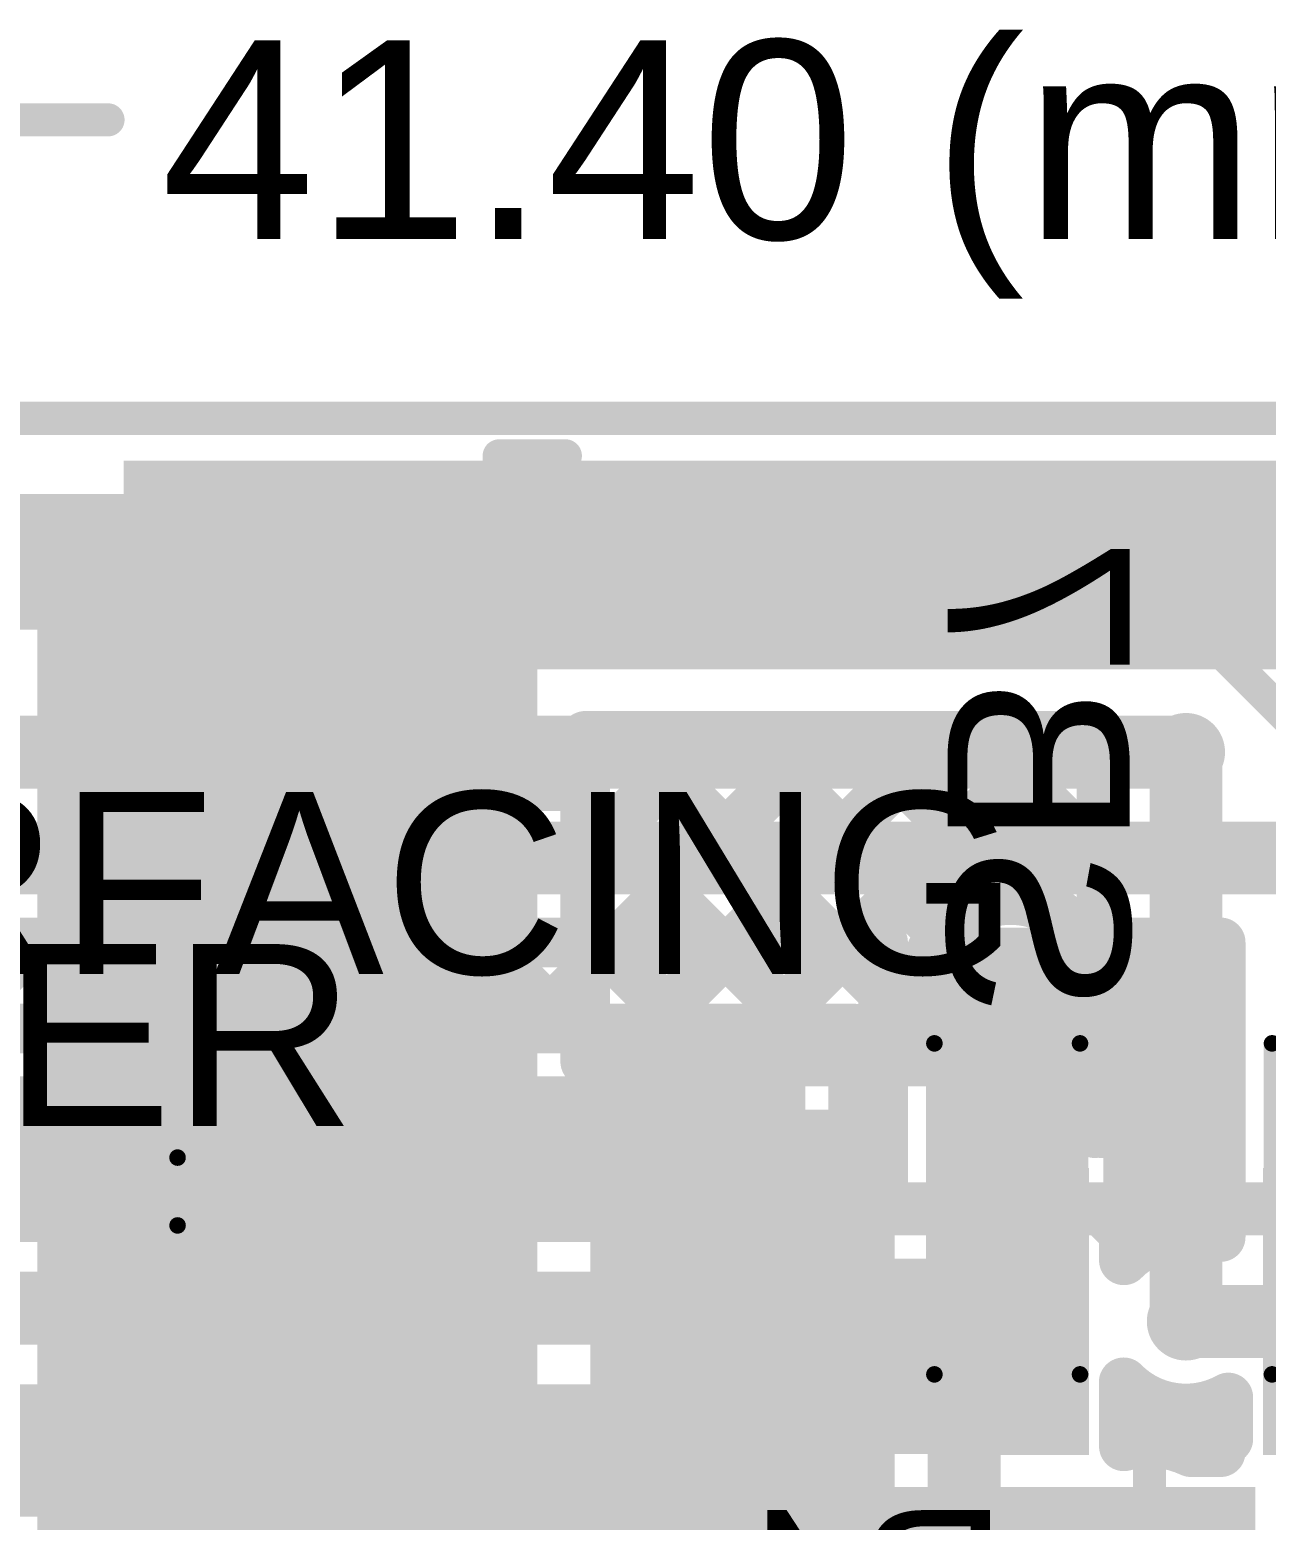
# Model space of a CAD drawing. Header units: millimetres. Extents: x -0.33 to 1.44, y -0.21 to 1.57.
# Drawn here: x 0.2897 to 0.6632, y 1.116 to 1.5662 of the extents above; entities that cross this region are included whole.
import ezdxf

# ---------------------------------------------------------------- set-up
doc = ezdxf.new("R2010")
doc.units = ezdxf.units.MM
doc.header["$MEASUREMENT"] = 0
for name, color, linetype in [('BottomLayer', 5, 'Continuous'), ('BottomOverlay', 54, 'Continuous'), ('BottomPaste', 16, 'Continuous'), ('BottomSolder', 6, 'Continuous'), ('Mechanical1', 6, 'Continuous'), ('Mechanical2', 216, 'Continuous'), ('TopLayer', 1, 'Continuous'), ('TopOverlay', 2, 'Continuous'), ('TopPaste', 8, 'Continuous'), ('TopSolder', 216, 'Continuous'), ('ViaHoleLayer', 16, 'Continuous')]:
    doc.layers.add(name, color=color, linetype=linetype)
doc.styles.add('Arial', font='', dxfattribs={"height": 0.2})
doc.styles.get('Arial').set_extended_font_data('Arial')

# ---------------------------------------------------------------- blocks, each defined once
blk = doc.blocks.new('95278_101A26LF_1')
at = {"layer": 'TopLayer'}
blk.add_hatch(color=1, dxfattribs=at).paths.add_polyline_path([(-0.62008, 0.15354), (-0.57992, 0.15354), (-0.57992, 0.05512), (-0.62008, 0.05512)])
at = {"layer": 'TopPaste'}
blk.add_hatch(color=8, dxfattribs=at).paths.add_polyline_path([(-0.62008, 0.15354), (-0.57992, 0.15354), (-0.57992, 0.05512), (-0.62008, 0.05512)])
at = {"layer": 'TopSolder'}
blk.add_hatch(color=216, dxfattribs=at).paths.add_polyline_path([(-0.62408, 0.15754), (-0.57592, 0.15754), (-0.57592, 0.05112), (-0.62408, 0.05112)])
at = {"layer": 'TopOverlay', "const_width": 0.005}
for points in [[(-0.6455, -0.089), (-0.6455, 0.092)], [(-0.625, 0.092), (-0.6455, 0.092)]]:
    blk.add_lwpolyline(points, dxfattribs=at)
at = {"layer": 'TopOverlay', "const_width": 0.0025}
for points in [[(-0.64675, 0.092, 1), (-0.64425, 0.092, 1)], [(-0.64675, 0.092, 1), (-0.64425, 0.092, 1)], [(-0.62625, 0.092, 1), (-0.62375, 0.092, 1)]]:
    blk.add_lwpolyline(points, format="xyb", close=True, dxfattribs=at)
blk = doc.blocks.new('HDR1X5_SMD_10')
at = {"layer": 'TopLayer'}
for points in [[(-0.21969, 0.03937), (-0.18031, 0.03937), (-0.18031, -0.03937), (-0.21969, -0.03937)], [(-0.11969, 0.03937), (-0.08031, 0.03937), (-0.08031, -0.03937), (-0.11969, -0.03937)], [(-0.01969, 0.03937), (0.01969, 0.03937), (0.01969, -0.03937), (-0.01969, -0.03937)], [(0.08031, 0.03937), (0.11969, 0.03937), (0.11969, -0.03937), (0.08031, -0.03937)], [(0.18031, 0.03937), (0.21969, 0.03937), (0.21969, -0.03937), (0.18031, -0.03937)]]:
    blk.add_hatch(color=1, dxfattribs=at).paths.add_polyline_path(points)
at = {"layer": 'TopPaste'}
for points in [[(-0.21969, 0.03937), (-0.18031, 0.03937), (-0.18031, -0.03937), (-0.21969, -0.03937)], [(-0.11969, 0.03937), (-0.08031, 0.03937), (-0.08031, -0.03937), (-0.11969, -0.03937)], [(-0.01969, 0.03937), (0.01969, 0.03937), (0.01969, -0.03937), (-0.01969, -0.03937)], [(0.08031, 0.03937), (0.11969, 0.03937), (0.11969, -0.03937), (0.08031, -0.03937)], [(0.18031, 0.03937), (0.21969, 0.03937), (0.21969, -0.03937), (0.18031, -0.03937)]]:
    blk.add_hatch(color=8, dxfattribs=at).paths.add_polyline_path(points)
at = {"layer": 'TopSolder'}
for points in [[(-0.22369, 0.04337), (-0.17631, 0.04337), (-0.17631, -0.04337), (-0.22369, -0.04337)], [(-0.12369, 0.04337), (-0.07631, 0.04337), (-0.07631, -0.04337), (-0.12369, -0.04337)], [(-0.02369, 0.04337), (0.02369, 0.04337), (0.02369, -0.04337), (-0.02369, -0.04337)], [(0.07631, 0.04337), (0.12369, 0.04337), (0.12369, -0.04337), (0.07631, -0.04337)], [(0.17631, 0.04337), (0.22369, 0.04337), (0.22369, -0.04337), (0.17631, -0.04337)]]:
    blk.add_hatch(color=216, dxfattribs=at).paths.add_polyline_path(points)
at = {"layer": 'TopOverlay'}
for points, const_width in [([(-0.22793, 0.029, 1), (-0.24207, 0.029, 1)], 0.01), ([(-0.24457, 0.029, 1), (-0.23957, 0.029, 1)], 0.005), ([(-0.23043, 0.029, 1), (-0.22543, 0.029, 1)], 0.005), ([(-0.252, -0.15517, 1), (-0.247, -0.15517, 1)], 0.005), ([(-0.252, -0.15517, 1), (-0.247, -0.15517, 1)], 0.005), ([(-0.229, -0.15517, 1), (-0.224, -0.15517, 1)], 0.005), ([(0.229, -0.15617, 1), (0.234, -0.15617, 1)], 0.005), ([(0.252, -0.15617, 1), (0.257, -0.15617, 1)], 0.005), ([(0.252, -0.15617, 1), (0.257, -0.15617, 1)], 0.005), ([(-0.252, -0.25873, 1), (-0.247, -0.25873, 1)], 0.005), ([(-0.252, -0.25873, 1), (-0.247, -0.25873, 1)], 0.005), ([(-0.232, -0.25873, 1), (-0.227, -0.25873, 1)], 0.005), ([(0.232, -0.2585, 1), (0.237, -0.2585, 1)], 0.005), ([(0.252, -0.2585, 1), (0.257, -0.2585, 1)], 0.005), ([(0.252, -0.2585, 1), (0.257, -0.2585, 1)], 0.005)]:
    blk.add_lwpolyline(points, format="xyb", close=True, dxfattribs=dict(at, const_width=const_width))
at = {"layer": 'TopOverlay', "const_width": 0.01}
for points in [[(-0.2265, -0.15517), (-0.2495, -0.15517)], [(-0.2495, -0.15517), (-0.2495, -0.25873)], [(0.2545, -0.15617), (0.2315, -0.15617)], [(0.2545, -0.15617), (0.2545, -0.2585)], [(-0.2295, -0.25873), (-0.2495, -0.25873)], [(0.2545, -0.2585), (0.2345, -0.2585)]]:
    blk.add_lwpolyline(points, dxfattribs=at)
blk = doc.blocks.new('S______B______B_19')
at = {"layer": 'BottomLayer'}
for points in [[(-0.015, 0.0175), (-0.015, -0.0175), (-0.045, -0.0175), (-0.045, 0.0175)], [(0.045, 0.0175), (0.045, -0.0175), (0.015, -0.0175), (0.015, 0.0175)]]:
    blk.add_hatch(color=5, dxfattribs=at).paths.add_polyline_path(points)
at = {"layer": 'BottomPaste'}
for points in [[(-0.015, 0.0175), (-0.015, -0.0175), (-0.045, -0.0175), (-0.045, 0.0175)], [(0.045, 0.0175), (0.045, -0.0175), (0.015, -0.0175), (0.015, 0.0175)]]:
    blk.add_hatch(color=16, dxfattribs=at).paths.add_polyline_path(points)
at = {"layer": 'BottomSolder'}
for points in [[(-0.011, 0.0215), (-0.011, -0.0215), (-0.049, -0.0215), (-0.049, 0.0215)], [(0.049, 0.0215), (0.049, -0.0215), (0.011, -0.0215), (0.011, 0.0215)]]:
    blk.add_hatch(color=6, dxfattribs=at).paths.add_polyline_path(points)
at = {"layer": 'BottomOverlay', "const_width": 0.005}
for points in [[(-0.05, 0.022), (0.05, 0.022)], [(-0.05, 0.022), (-0.05, -0.022)], [(0.05, 0.022), (0.05, -0.022)], [(-0.05, -0.022), (0.05, -0.022)]]:
    blk.add_lwpolyline(points, dxfattribs=at)
at = {"layer": 'BottomOverlay', "const_width": 0.0025}
for points in [[(-0.05125, 0.022, 1), (-0.04875, 0.022, 1)], [(-0.05125, 0.022, 1), (-0.04875, 0.022, 1)], [(0.04875, 0.022, 1), (0.05125, 0.022, 1)], [(0.04875, 0.022, 1), (0.05125, 0.022, 1)], [(-0.05125, -0.022, 1), (-0.04875, -0.022, 1)], [(-0.05125, -0.022, 1), (-0.04875, -0.022, 1)], [(0.04875, -0.022, 1), (0.05125, -0.022, 1)], [(0.04875, -0.022, 1), (0.05125, -0.022, 1)]]:
    blk.add_lwpolyline(points, format="xyb", close=True, dxfattribs=at)
blk = doc.blocks.new('S______B______B_20')
at = {"layer": 'BottomLayer'}
for points in [[(-0.015, 0.0175), (-0.015, -0.0175), (-0.045, -0.0175), (-0.045, 0.0175)], [(0.045, 0.0175), (0.045, -0.0175), (0.015, -0.0175), (0.015, 0.0175)]]:
    blk.add_hatch(color=5, dxfattribs=at).paths.add_polyline_path(points)
at = {"layer": 'BottomPaste'}
for points in [[(-0.015, 0.0175), (-0.015, -0.0175), (-0.045, -0.0175), (-0.045, 0.0175)], [(0.045, 0.0175), (0.045, -0.0175), (0.015, -0.0175), (0.015, 0.0175)]]:
    blk.add_hatch(color=16, dxfattribs=at).paths.add_polyline_path(points)
at = {"layer": 'BottomSolder'}
for points in [[(-0.011, 0.0215), (-0.011, -0.0215), (-0.049, -0.0215), (-0.049, 0.0215)], [(0.049, 0.0215), (0.049, -0.0215), (0.011, -0.0215), (0.011, 0.0215)]]:
    blk.add_hatch(color=6, dxfattribs=at).paths.add_polyline_path(points)
at = {"layer": 'BottomOverlay', "const_width": 0.005}
for points in [[(-0.05, 0.022), (0.05, 0.022)], [(-0.05, 0.022), (-0.05, -0.022)], [(0.05, 0.022), (0.05, -0.022)], [(-0.05, -0.022), (0.05, -0.022)]]:
    blk.add_lwpolyline(points, dxfattribs=at)
at = {"layer": 'BottomOverlay', "const_width": 0.0025}
for points in [[(-0.05125, 0.022, 1), (-0.04875, 0.022, 1)], [(-0.05125, 0.022, 1), (-0.04875, 0.022, 1)], [(0.04875, 0.022, 1), (0.05125, 0.022, 1)], [(0.04875, 0.022, 1), (0.05125, 0.022, 1)], [(-0.05125, -0.022, 1), (-0.04875, -0.022, 1)], [(-0.05125, -0.022, 1), (-0.04875, -0.022, 1)], [(0.04875, -0.022, 1), (0.05125, -0.022, 1)], [(0.04875, -0.022, 1), (0.05125, -0.022, 1)]]:
    blk.add_lwpolyline(points, format="xyb", close=True, dxfattribs=at)

msp = doc.modelspace()

# ---------------------------------------------------------------- hatches: boundary and pattern name
at = {"layer": 'BottomLayer'}
for points in [[(0.318, 1.373), (1.145, 1.373), (1.145, 1.436), (0.318, 1.436)], [(0.562, 1.225), (0.607, 1.225), (0.607, 1.295), (0.562, 1.295)], [(0.248, 1.2), (0.524, 1.2), (0.524, 1.25), (0.248, 1.25)], [(0.531, 1.136), (0.60575, 1.136), (0.60575, 1.195), (0.531, 1.195)], [(0.389, 0.97), (0.516, 0.97), (0.516, 1.157), (0.389, 1.157)], [(0.598, 1.059), (0.643, 1.059), (0.643, 1.122), (0.598, 1.122)]]:
    msp.add_hatch(color=5, dxfattribs=at).paths.add_polyline_path(points)
h = msp.add_hatch(color=5, dxfattribs=at)
edge = h.paths.add_edge_path()
edge.add_arc((0.334, 1.392), 0.01181, 0, 360)
h = msp.add_hatch(color=5, dxfattribs=at)
edge = h.paths.add_edge_path()
edge.add_arc((0.36, 1.392), 0.01181, 0, 360)
h = msp.add_hatch(color=5, dxfattribs=at)
edge = h.paths.add_edge_path()
edge.add_arc((0.639, 1.348), 0.01181, 0, 360)
h = msp.add_hatch(color=5, dxfattribs=at)
edge = h.paths.add_edge_path()
edge.add_arc((0.586, 1.277), 0.01181, 0, 360)
h = msp.add_hatch(color=5, dxfattribs=at)
edge = h.paths.add_edge_path()
edge.add_arc((0.47538, 1.22373), 0.01181, 0, 360)
h = msp.add_hatch(color=5, dxfattribs=at)
edge = h.paths.add_edge_path()
edge.add_arc((0.50338, 1.22373), 0.01181, 0, 360)
h = msp.add_hatch(color=5, dxfattribs=at)
edge = h.paths.add_edge_path()
edge.add_arc((0.639, 1.176), 0.01181, 0, 360)
h = msp.add_hatch(color=5, dxfattribs=at)
edge = h.paths.add_edge_path()
edge.add_arc((0.477, 1.138), 0.01181, 0, 360)
h = msp.add_hatch(color=5, dxfattribs=at)
edge = h.paths.add_edge_path()
edge.add_arc((0.505, 1.138), 0.01181, 0, 360)
h = msp.add_hatch(color=5, dxfattribs=at)
edge = h.paths.add_edge_path()
edge.add_arc((0.628, 1.11), 0.01181, 0, 360)
at = {"layer": 'TopLayer'}
for points in [[(0.292, 1.058), (0.443, 1.058), (0.443, 1.407), (0.292, 1.407)], [(0.459, 1.096), (0.551, 1.096), (0.551, 1.24), (0.459, 1.24)], [(0.504, 0.986), (0.66, 0.986), (0.66, 1.126), (0.504, 1.126)]]:
    msp.add_hatch(color=1, dxfattribs=at).paths.add_polyline_path(points)
h = msp.add_hatch(color=1, dxfattribs=at)
edge = h.paths.add_edge_path()
edge.add_arc((0.334, 1.392), 0.01181, 0, 360)
h = msp.add_hatch(color=1, dxfattribs=at)
edge = h.paths.add_edge_path()
edge.add_arc((0.36, 1.392), 0.01181, 0, 360)
h = msp.add_hatch(color=1, dxfattribs=at)
edge = h.paths.add_edge_path()
edge.add_arc((0.639, 1.348), 0.01181, 0, 360)
h = msp.add_hatch(color=1, dxfattribs=at)
edge = h.paths.add_edge_path()
edge.add_arc((0.586, 1.277), 0.01181, 0, 360)
h = msp.add_hatch(color=1, dxfattribs=at)
edge = h.paths.add_edge_path()
edge.add_arc((0.47538, 1.22373), 0.01181, 0, 360)
h = msp.add_hatch(color=1, dxfattribs=at)
edge = h.paths.add_edge_path()
edge.add_arc((0.50338, 1.22373), 0.01181, 0, 360)
h = msp.add_hatch(color=1, dxfattribs=at)
edge = h.paths.add_edge_path()
edge.add_arc((0.639, 1.176), 0.01181, 0, 360)
h = msp.add_hatch(color=1, dxfattribs=at)
edge = h.paths.add_edge_path()
edge.add_arc((0.477, 1.138), 0.01181, 0, 360)
h = msp.add_hatch(color=1, dxfattribs=at)
edge = h.paths.add_edge_path()
edge.add_arc((0.505, 1.138), 0.01181, 0, 360)
h = msp.add_hatch(color=1, dxfattribs=at)
edge = h.paths.add_edge_path()
edge.add_arc((0.628, 1.11), 0.01181, 0, 360)
at = {"layer": 'ViaHoleLayer'}
h = msp.add_hatch(color=16, dxfattribs=at)
edge = h.paths.add_edge_path()
edge.add_arc((0.334, 1.392), 0.00591, 0, 360)
h = msp.add_hatch(color=16, dxfattribs=at)
edge = h.paths.add_edge_path()
edge.add_arc((0.36, 1.392), 0.00591, 0, 360)
h = msp.add_hatch(color=16, dxfattribs=at)
edge = h.paths.add_edge_path()
edge.add_arc((0.639, 1.348), 0.00591, 0, 360)
h = msp.add_hatch(color=16, dxfattribs=at)
edge = h.paths.add_edge_path()
edge.add_arc((0.586, 1.277), 0.00591, 0, 360)
h = msp.add_hatch(color=16, dxfattribs=at)
edge = h.paths.add_edge_path()
edge.add_arc((0.47538, 1.22373), 0.00591, 0, 360)
h = msp.add_hatch(color=16, dxfattribs=at)
edge = h.paths.add_edge_path()
edge.add_arc((0.50338, 1.22373), 0.00591, 0, 360)
h = msp.add_hatch(color=16, dxfattribs=at)
edge = h.paths.add_edge_path()
edge.add_arc((0.639, 1.176), 0.00591, 0, 360)
h = msp.add_hatch(color=16, dxfattribs=at)
edge = h.paths.add_edge_path()
edge.add_arc((0.477, 1.138), 0.00591, 0, 360)
h = msp.add_hatch(color=16, dxfattribs=at)
edge = h.paths.add_edge_path()
edge.add_arc((0.505, 1.138), 0.00591, 0, 360)

# ---------------------------------------------------------------- linework, layer by layer
at = {"layer": 'BottomLayer'}
for points, const_width in [([(0.015, 1.405), (0.345, 1.405)], 0.04), ([(0.254, 1.348), (0.639, 1.348)], 0.022), ([(0.264, 1.316), (1.07181, 1.316)], 0.022), ([(0.26452, 1.2645), (0.29052, 1.2905)], 0.015), ([(0.27456, 1.2905), (0.5475, 1.2905)], 0.015), ([(0.28497, 1.2905), (0.31097, 1.2645)], 0.015), ([(0.29988, 1.2645), (0.32588, 1.2905)], 0.015), ([(0.32032, 1.2905), (0.34632, 1.2645)], 0.015), ([(0.33523, 1.2645), (0.36123, 1.2905)], 0.015), ([(0.35568, 1.2905), (0.38168, 1.2645)], 0.015), ([(0.37059, 1.2645), (0.39659, 1.2905)], 0.015), ([(0.39104, 1.2905), (0.41704, 1.2645)], 0.015), ([(0.40594, 1.2645), (0.43194, 1.2905)], 0.015), ([(0.42639, 1.2905), (0.45239, 1.2645)], 0.015), ([(0.4413, 1.2645), (0.4673, 1.2905)], 0.015), ([(0.46175, 1.2905), (0.48775, 1.2645)], 0.015), ([(0.47665, 1.2645), (0.50265, 1.2905)], 0.015), ([(0.4971, 1.2905), (0.5231, 1.2645)], 0.015), ([(0.51201, 1.2645), (0.53801, 1.2905)], 0.015), ([(0.53246, 1.2905), (0.5475, 1.27546)], 0.015), ([(0.5475, 1.2105), (0.5475, 1.2905)], 0.015), ([(0.6215, 1.2905), (0.6495, 1.2905)], 0.015), ([(0.6215, 1.26792), (0.64408, 1.2905)], 0.015), ([(0.6215, 1.2105), (0.6215, 1.2905)], 0.015), ([(0.63852, 1.2905), (0.6495, 1.27952)], 0.015), ([(0.6495, 1.2105), (0.6495, 1.2905)], 0.015), ([(0.6215, 1.27217), (0.6495, 1.24417)], 0.015), ([(0.24856, 1.2645), (0.5385, 1.2645)], 0.015), ([(0.5385, 1.25564), (0.5475, 1.26464)], 0.015), ([(0.5385, 1.2095), (0.5385, 1.2645)], 0.015), ([(0.6215, 1.23257), (0.6495, 1.26057)], 0.015), ([(0.5385, 1.2491), (0.5475, 1.2401)], 0.015), ([(0.6215, 1.23681), (0.6495, 1.20881)], 0.015), ([(0.5385, 1.22028), (0.5475, 1.22928)], 0.015), ([(0.62025, 1.19596), (0.6495, 1.22521)], 0.015), ([(0.5385, 1.21375), (0.54275, 1.2095)], 0.015), ([(0.5385, 1.2095), (0.553, 1.2095)], 0.015), ([(0.5475, 1.2105), (0.553, 1.2105)], 0.015), ([(0.553, 1.2105), (0.617, 1.2105)], 0.015), ([(0.553, 1.2105), (0.617, 1.2105)], 0.015), ([(0.553, 1.2095), (0.617, 1.2095)], 0.015), ([(0.553, 1.2095), (0.617, 1.2095)], 0.015), ([(0.61346, 1.2095), (0.62025, 1.20271)], 0.015), ([(0.617, 1.2105), (0.6215, 1.2105)], 0.015), ([(0.617, 1.2095), (0.62025, 1.2095)], 0.015), ([(0.62025, 1.19446), (0.62025, 1.2095)], 0.015), ([(0.6495, 1.2105), (0.655, 1.2105)], 0.015), ([(0.6495, 1.2095), (0.655, 1.2095)], 0.015), ([(0.6495, 1.2015), (0.6495, 1.2095)], 0.015), ([(0.655, 1.2105), (0.719, 1.2105)], 0.015), ([(0.655, 1.2105), (0.719, 1.2105)], 0.015), ([(0.655, 1.2095), (0.719, 1.2095)], 0.015), ([(0.655, 1.2095), (0.719, 1.2095)], 0.015), ([(0.62025, 1.20271), (0.6248, 1.19815)], 0.015), ([(0.64548, 1.2015), (0.6495, 1.2015)], 0.015), ([(0.17099, 1.18), (0.5745, 1.18)], 0.022), ([(0.5745, 1.18), (0.5785, 1.176)], 0.022), ([(0.581, 1.176), (0.585, 1.18)], 0.022), ([(0.5785, 1.176), (0.581, 1.176)], 0.022), ([(0.5785, 1.16961), (0.5785, 1.176)], 0.022), ([(0.639, 1.176), (0.683, 1.176)], 0.022), ([(0.572, 1.16311), (0.5785, 1.16961)], 0.022), ([(0.572, 1.05389), (0.572, 1.16311)], 0.022), ([(0.62025, 1.13827), (0.62025, 1.15754)], 0.015), ([(0.63374, 1.13874), (0.6455, 1.1505)], 0.015), ([(0.63789, 1.14971), (0.6495, 1.1381)], 0.015), ([(0.64548, 1.1505), (0.6495, 1.1505)], 0.015), ([(0.6495, 1.1365), (0.6495, 1.1505)], 0.015), ([(0.18943, 1.137), (0.409, 1.137)], 0.04), ([(0.409, 1.135), (0.4525, 1.0915)], 0.04), ([(0.64053, 1.1365), (0.6495, 1.1365)], 0.015), ([(0.628, 1.11), (0.628, 1.13181)], 0.01)]:
    msp.add_lwpolyline(points, dxfattribs=dict(at, const_width=const_width))
for points, const_width in [([(0.335, 1.405, 1), (0.355, 1.405, 1)], 0.02), ([(0.6335, 1.348, 1), (0.6445, 1.348, 1)], 0.011), ([(0.28122, 1.2905, 1), (0.28872, 1.2905, 1)], 0.0075), ([(0.28677, 1.2905, 1), (0.29427, 1.2905, 1)], 0.0075), ([(0.31657, 1.2905, 1), (0.32407, 1.2905, 1)], 0.0075), ([(0.32213, 1.2905, 1), (0.32963, 1.2905, 1)], 0.0075), ([(0.35193, 1.2905, 1), (0.35943, 1.2905, 1)], 0.0075), ([(0.35748, 1.2905, 1), (0.36498, 1.2905, 1)], 0.0075), ([(0.38729, 1.2905, 1), (0.39479, 1.2905, 1)], 0.0075), ([(0.39284, 1.2905, 1), (0.40034, 1.2905, 1)], 0.0075), ([(0.42264, 1.2905, 1), (0.43014, 1.2905, 1)], 0.0075), ([(0.42819, 1.2905, 1), (0.43569, 1.2905, 1)], 0.0075), ([(0.458, 1.2905, 1), (0.4655, 1.2905, 1)], 0.0075), ([(0.46355, 1.2905, 1), (0.47105, 1.2905, 1)], 0.0075), ([(0.49335, 1.2905, 1), (0.50085, 1.2905, 1)], 0.0075), ([(0.4989, 1.2905, 1), (0.5064, 1.2905, 1)], 0.0075), ([(0.52871, 1.2905, 1), (0.53621, 1.2905, 1)], 0.0075), ([(0.53426, 1.2905, 1), (0.54176, 1.2905, 1)], 0.0075), ([(0.54375, 1.2905, 1), (0.55125, 1.2905, 1)], 0.0075), ([(0.54375, 1.2905, 1), (0.55125, 1.2905, 1)], 0.0075), ([(0.61775, 1.2905, 1), (0.62525, 1.2905, 1)], 0.0075), ([(0.61775, 1.2905, 1), (0.62525, 1.2905, 1)], 0.0075), ([(0.63477, 1.2905, 1), (0.64227, 1.2905, 1)], 0.0075), ([(0.64033, 1.2905, 1), (0.64783, 1.2905, 1)], 0.0075), ([(0.64575, 1.2905, 1), (0.65325, 1.2905, 1)], 0.0075), ([(0.64575, 1.2905, 1), (0.65325, 1.2905, 1)], 0.0075), ([(0.64575, 1.27952, 1), (0.65325, 1.27952, 1)], 0.0075), ([(0.54375, 1.27546, 1), (0.55125, 1.27546, 1)], 0.0075), ([(0.61775, 1.27217, 1), (0.62525, 1.27217, 1)], 0.0075), ([(0.61775, 1.26792, 1), (0.62525, 1.26792, 1)], 0.0075), ([(0.29613, 1.2645, 1), (0.30363, 1.2645, 1)], 0.0075), ([(0.30722, 1.2645, 1), (0.31472, 1.2645, 1)], 0.0075), ([(0.33148, 1.2645, 1), (0.33898, 1.2645, 1)], 0.0075), ([(0.34257, 1.2645, 1), (0.35007, 1.2645, 1)], 0.0075), ([(0.36684, 1.2645, 1), (0.37434, 1.2645, 1)], 0.0075), ([(0.37793, 1.2645, 1), (0.38543, 1.2645, 1)], 0.0075), ([(0.40219, 1.2645, 1), (0.40969, 1.2645, 1)], 0.0075), ([(0.41329, 1.2645, 1), (0.42079, 1.2645, 1)], 0.0075), ([(0.43755, 1.2645, 1), (0.44505, 1.2645, 1)], 0.0075), ([(0.44864, 1.2645, 1), (0.45614, 1.2645, 1)], 0.0075), ([(0.4729, 1.2645, 1), (0.4804, 1.2645, 1)], 0.0075), ([(0.484, 1.2645, 1), (0.4915, 1.2645, 1)], 0.0075), ([(0.50826, 1.2645, 1), (0.51576, 1.2645, 1)], 0.0075), ([(0.51935, 1.2645, 1), (0.52685, 1.2645, 1)], 0.0075), ([(0.53475, 1.2645, 1), (0.54225, 1.2645, 1)], 0.0075), ([(0.53475, 1.2645, 1), (0.54225, 1.2645, 1)], 0.0075), ([(0.54375, 1.26464, 1), (0.55125, 1.26464, 1)], 0.0075), ([(0.64575, 1.26057, 1), (0.65325, 1.26057, 1)], 0.0075), ([(0.53475, 1.25564, 1), (0.54225, 1.25564, 1)], 0.0075), ([(0.53475, 1.2491, 1), (0.54225, 1.2491, 1)], 0.0075), ([(0.54375, 1.2401, 1), (0.55125, 1.2401, 1)], 0.0075), ([(0.64575, 1.24417, 1), (0.65325, 1.24417, 1)], 0.0075), ([(0.61775, 1.23681, 1), (0.62525, 1.23681, 1)], 0.0075), ([(0.61775, 1.23257, 1), (0.62525, 1.23257, 1)], 0.0075), ([(0.54375, 1.22928, 1), (0.55125, 1.22928, 1)], 0.0075), ([(0.64575, 1.22521, 1), (0.65325, 1.22521, 1)], 0.0075), ([(0.53475, 1.22028, 1), (0.54225, 1.22028, 1)], 0.0075), ([(0.53475, 1.21375, 1), (0.54225, 1.21375, 1)], 0.0075), ([(0.53475, 1.2095, 1), (0.54225, 1.2095, 1)], 0.0075), ([(0.53475, 1.2095, 1), (0.54225, 1.2095, 1)], 0.0075), ([(0.539, 1.2095, 1), (0.5465, 1.2095, 1)], 0.0075), ([(0.54375, 1.2105, 1), (0.55125, 1.2105, 1)], 0.0075), ([(0.54375, 1.2105, 1), (0.55125, 1.2105, 1)], 0.0075), ([(0.54925, 1.2105, 1), (0.55675, 1.2105, 1)], 0.0075), ([(0.54925, 1.2105, 1), (0.55675, 1.2105, 1)], 0.0075), ([(0.54925, 1.2105, 1), (0.55675, 1.2105, 1)], 0.0075), ([(0.54925, 1.2095, 1), (0.55675, 1.2095, 1)], 0.0075), ([(0.54925, 1.2095, 1), (0.55675, 1.2095, 1)], 0.0075), ([(0.54925, 1.2095, 1), (0.55675, 1.2095, 1)], 0.0075), ([(0.60971, 1.2095, 1), (0.61721, 1.2095, 1)], 0.0075), ([(0.61325, 1.2105, 1), (0.62075, 1.2105, 1)], 0.0075), ([(0.61325, 1.2105, 1), (0.62075, 1.2105, 1)], 0.0075), ([(0.61325, 1.2105, 1), (0.62075, 1.2105, 1)], 0.0075), ([(0.61325, 1.2095, 1), (0.62075, 1.2095, 1)], 0.0075), ([(0.61325, 1.2095, 1), (0.62075, 1.2095, 1)], 0.0075), ([(0.61325, 1.2095, 1), (0.62075, 1.2095, 1)], 0.0075), ([(0.6165, 1.2095, 1), (0.624, 1.2095, 1)], 0.0075), ([(0.6165, 1.2095, 1), (0.624, 1.2095, 1)], 0.0075), ([(0.61775, 1.2105, 1), (0.62525, 1.2105, 1)], 0.0075), ([(0.61775, 1.2105, 1), (0.62525, 1.2105, 1)], 0.0075), ([(0.64575, 1.2105, 1), (0.65325, 1.2105, 1)], 0.0075), ([(0.64575, 1.2105, 1), (0.65325, 1.2105, 1)], 0.0075), ([(0.64575, 1.2095, 1), (0.65325, 1.2095, 1)], 0.0075), ([(0.64575, 1.2095, 1), (0.65325, 1.2095, 1)], 0.0075), ([(0.64575, 1.20881, 1), (0.65325, 1.20881, 1)], 0.0075), ([(0.65125, 1.2105, 1), (0.65875, 1.2105, 1)], 0.0075), ([(0.65125, 1.2105, 1), (0.65875, 1.2105, 1)], 0.0075), ([(0.65125, 1.2105, 1), (0.65875, 1.2105, 1)], 0.0075), ([(0.65125, 1.2095, 1), (0.65875, 1.2095, 1)], 0.0075), ([(0.65125, 1.2095, 1), (0.65875, 1.2095, 1)], 0.0075), ([(0.65125, 1.2095, 1), (0.65875, 1.2095, 1)], 0.0075), ([(0.6165, 1.20271, 1), (0.624, 1.20271, 1)], 0.0075), ([(0.6165, 1.20271, 1), (0.624, 1.20271, 1)], 0.0075), ([(0.64173, 1.2015, 1), (0.64923, 1.2015, 1)], 0.0075), ([(0.64173, 1.2015, 1), (0.64923, 1.2015, 1)], 0.0075), ([(0.64575, 1.2015, 1), (0.65325, 1.2015, 1)], 0.0075), ([(0.64575, 1.2015, 1), (0.65325, 1.2015, 1)], 0.0075), ([(0.6165, 1.19596, 1), (0.624, 1.19596, 1)], 0.0075), ([(0.62105, 1.19815, 1), (0.62855, 1.19815, 1)], 0.0075), ([(0.6165, 1.19446, 1), (0.624, 1.19446, 1)], 0.0075), ([(0.6165, 1.19446, 1), (0.624, 1.19446, 1)], 0.0075), ([(0.569, 1.18, 1), (0.58, 1.18, 1)], 0.011), ([(0.569, 1.18, 1), (0.58, 1.18, 1)], 0.011), ([(0.5795, 1.18, 1), (0.5905, 1.18, 1)], 0.011), ([(0.573, 1.176, 1), (0.584, 1.176, 1)], 0.011), ([(0.573, 1.176, 1), (0.584, 1.176, 1)], 0.011), ([(0.573, 1.176, 1), (0.584, 1.176, 1)], 0.011), ([(0.5755, 1.176, 1), (0.5865, 1.176, 1)], 0.011), ([(0.5755, 1.176, 1), (0.5865, 1.176, 1)], 0.011), ([(0.6335, 1.176, 1), (0.6445, 1.176, 1)], 0.011), ([(0.573, 1.16961, 1), (0.584, 1.16961, 1)], 0.011), ([(0.573, 1.16961, 1), (0.584, 1.16961, 1)], 0.011), ([(0.5665, 1.16311, 1), (0.5775, 1.16311, 1)], 0.011), ([(0.5665, 1.16311, 1), (0.5775, 1.16311, 1)], 0.011), ([(0.6165, 1.15754, 1), (0.624, 1.15754, 1)], 0.0075), ([(0.6165, 1.15754, 1), (0.624, 1.15754, 1)], 0.0075), ([(0.63414, 1.14971, 1), (0.64164, 1.14971, 1)], 0.0075), ([(0.64173, 1.1505, 1), (0.64923, 1.1505, 1)], 0.0075), ([(0.64173, 1.1505, 1), (0.64923, 1.1505, 1)], 0.0075), ([(0.64175, 1.1505, 1), (0.64925, 1.1505, 1)], 0.0075), ([(0.64575, 1.1505, 1), (0.65325, 1.1505, 1)], 0.0075), ([(0.64575, 1.1505, 1), (0.65325, 1.1505, 1)], 0.0075), ([(0.399, 1.137, 1), (0.419, 1.137, 1)], 0.02), ([(0.399, 1.135, 1), (0.419, 1.135, 1)], 0.02), ([(0.6165, 1.13827, 1), (0.624, 1.13827, 1)], 0.0075), ([(0.6165, 1.13827, 1), (0.624, 1.13827, 1)], 0.0075), ([(0.62999, 1.13874, 1), (0.63749, 1.13874, 1)], 0.0075), ([(0.63678, 1.1365, 1), (0.64428, 1.1365, 1)], 0.0075), ([(0.63678, 1.1365, 1), (0.64428, 1.1365, 1)], 0.0075), ([(0.64575, 1.1381, 1), (0.65325, 1.1381, 1)], 0.0075), ([(0.64575, 1.1365, 1), (0.65325, 1.1365, 1)], 0.0075), ([(0.64575, 1.1365, 1), (0.65325, 1.1365, 1)], 0.0075), ([(0.6255, 1.13181, 1), (0.6305, 1.13181, 1)], 0.005)]:
    msp.add_lwpolyline(points, format="xyb", close=True, dxfattribs=dict(at, const_width=const_width))
at = {"layer": 'BottomLayer', "const_width": 0.015}
for points in [[(0.62025, 1.19446, -0.266603), (0.64548, 1.2015)], [(0.64548, 1.1505, -0.266603), (0.62025, 1.15754)], [(0.62025, 1.13827, -0.179161), (0.64053, 1.1365)]]:
    msp.add_lwpolyline(points, format="xyb", dxfattribs=at)
at = {"layer": 'Mechanical1', "const_width": 0.01}
msp.add_lwpolyline([(-0.20472, 1.539), (0.31332, 1.539)], dxfattribs=at)
at = {"layer": 'Mechanical1', "const_width": 0.005}
msp.add_lwpolyline([(0.31082, 1.539, 1), (0.31582, 1.539, 1)], format="xyb", close=True, dxfattribs=at)
at = {"layer": 'Mechanical2', "const_width": 0.01}
msp.add_lwpolyline([(-0.03618, 1.44882), (1.26311, 1.44882)], dxfattribs=at)
msp.add_lwpolyline([(-0.03618, 1.44882), (1.26311, 1.44882)], dxfattribs=at)
at = {"layer": 'TopLayer'}
for points, const_width in [([(-0.035, 1.421), (0.607, 1.421)], 0.01), ([(0.607, 1.421), (0.721, 1.307)], 0.01), ([(0.4575, 1.3529), (0.61315, 1.3529)], 0.015), ([(0.4575, 1.31606), (0.49434, 1.3529)], 0.015), ([(0.4575, 1.2807), (0.5297, 1.3529)], 0.015), ([(0.4575, 1.2545), (0.4575, 1.3529)], 0.015), ([(0.46665, 1.2545), (0.56505, 1.3529)], 0.015), ([(0.47006, 1.3529), (0.5605, 1.26246)], 0.015), ([(0.50201, 1.2545), (0.60041, 1.3529)], 0.015), ([(0.50541, 1.3529), (0.5652, 1.29311)], 0.015), ([(0.54077, 1.3529), (0.5908, 1.30287)], 0.015), ([(0.57612, 1.3529), (0.6135, 1.31552)], 0.015), ([(0.639, 1.176), (0.639, 1.348)], 0.022), ([(0.6135, 1.23287), (0.6135, 1.34152)], 0.015), ([(0.4575, 1.3301), (0.5331, 1.2545)], 0.015), ([(0.58618, 1.30331), (0.6135, 1.33064)], 0.015), ([(0.4575, 1.29475), (0.49775, 1.2545)], 0.015), ([(0.60863, 1.29041), (0.6135, 1.29528)], 0.015), ([(0.586, 1.179), (0.586, 1.277)], 0.022), ([(0.53736, 1.2545), (0.55969, 1.27682)], 0.015), ([(0.5605, 1.2545), (0.5605, 1.27052)], 0.015), ([(0.6115, 1.23287), (0.6115, 1.27052)], 0.015), ([(0.4575, 1.25939), (0.46239, 1.2545)], 0.015), ([(0.4575, 1.2545), (0.5605, 1.2545)], 0.015), ([(0.47538, 1.22373), (0.47538, 1.24554)], 0.01), ([(0.50338, 1.22373), (0.50338, 1.24554)], 0.01), ([(0.62019, 1.1405), (0.62019, 1.15761)], 0.015), ([(0.6355, 1.1405), (0.6455, 1.1505)], 0.015), ([(0.63789, 1.14971), (0.6471, 1.1405)], 0.015), ([(0.65181, 1.1405), (0.65181, 1.15302)], 0.015), ([(0.486, 1.12863), (0.503, 1.14563)], 0.022), ([(0.62019, 1.1405), (0.65181, 1.1405)], 0.015), ([(0.47837, 1.12863), (0.486, 1.12863)], 0.022), ([(0.628, 1.11), (0.628, 1.13181)], 0.01)]:
    msp.add_lwpolyline(points, dxfattribs=dict(at, const_width=const_width))
for points, const_width in [([(0.6045, 1.421, 1), (0.6095, 1.421, 1)], 0.005), ([(0.6045, 1.421, 1), (0.6095, 1.421, 1)], 0.005), ([(0.45375, 1.3529, 1), (0.46125, 1.3529, 1)], 0.0075), ([(0.45375, 1.3529, 1), (0.46125, 1.3529, 1)], 0.0075), ([(0.46631, 1.3529, 1), (0.47381, 1.3529, 1)], 0.0075), ([(0.49059, 1.3529, 1), (0.49809, 1.3529, 1)], 0.0075), ([(0.50166, 1.3529, 1), (0.50916, 1.3529, 1)], 0.0075), ([(0.52595, 1.3529, 1), (0.53345, 1.3529, 1)], 0.0075), ([(0.53702, 1.3529, 1), (0.54452, 1.3529, 1)], 0.0075), ([(0.5613, 1.3529, 1), (0.5688, 1.3529, 1)], 0.0075), ([(0.57237, 1.3529, 1), (0.57987, 1.3529, 1)], 0.0075), ([(0.59666, 1.3529, 1), (0.60416, 1.3529, 1)], 0.0075), ([(0.6094, 1.3529, 1), (0.6169, 1.3529, 1)], 0.0075), ([(0.6094, 1.3529, 1), (0.6169, 1.3529, 1)], 0.0075), ([(0.6335, 1.348, 1), (0.6445, 1.348, 1)], 0.011), ([(0.60975, 1.34152, 1), (0.61725, 1.34152, 1)], 0.0075), ([(0.60975, 1.34152, 1), (0.61725, 1.34152, 1)], 0.0075), ([(0.45375, 1.3301, 1), (0.46125, 1.3301, 1)], 0.0075), ([(0.60975, 1.33064, 1), (0.61725, 1.33064, 1)], 0.0075), ([(0.45375, 1.31606, 1), (0.46125, 1.31606, 1)], 0.0075), ([(0.60975, 1.31552, 1), (0.61725, 1.31552, 1)], 0.0075), ([(0.58243, 1.30331, 1), (0.58993, 1.30331, 1)], 0.0075), ([(0.58705, 1.30287, 1), (0.59455, 1.30287, 1)], 0.0075), ([(0.45375, 1.29475, 1), (0.46125, 1.29475, 1)], 0.0075), ([(0.60975, 1.29528, 1), (0.61725, 1.29528, 1)], 0.0075), ([(0.56145, 1.29311, 1), (0.56895, 1.29311, 1)], 0.0075), ([(0.60488, 1.29041, 1), (0.61238, 1.29041, 1)], 0.0075), ([(0.45375, 1.2807, 1), (0.46125, 1.2807, 1)], 0.0075), ([(0.5805, 1.277, 1), (0.5915, 1.277, 1)], 0.011), ([(0.55594, 1.27682, 1), (0.56344, 1.27682, 1)], 0.0075), ([(0.60856, 1.277, 1), (0.61606, 1.277, 1)], 0.0075), ([(0.60856, 1.277, 1), (0.61606, 1.277, 1)], 0.0075), ([(0.55675, 1.27052, 1), (0.56425, 1.27052, 1)], 0.0075), ([(0.55675, 1.27052, 1), (0.56425, 1.27052, 1)], 0.0075), ([(0.60775, 1.27052, 1), (0.61525, 1.27052, 1)], 0.0075), ([(0.60775, 1.27052, 1), (0.61525, 1.27052, 1)], 0.0075), ([(0.55675, 1.26246, 1), (0.56425, 1.26246, 1)], 0.0075), ([(0.45375, 1.25939, 1), (0.46125, 1.25939, 1)], 0.0075), ([(0.45375, 1.2545, 1), (0.46125, 1.2545, 1)], 0.0075), ([(0.45375, 1.2545, 1), (0.46125, 1.2545, 1)], 0.0075), ([(0.45864, 1.2545, 1), (0.46614, 1.2545, 1)], 0.0075), ([(0.4629, 1.2545, 1), (0.4704, 1.2545, 1)], 0.0075), ([(0.494, 1.2545, 1), (0.5015, 1.2545, 1)], 0.0075), ([(0.49826, 1.2545, 1), (0.50576, 1.2545, 1)], 0.0075), ([(0.52935, 1.2545, 1), (0.53685, 1.2545, 1)], 0.0075), ([(0.53361, 1.2545, 1), (0.54111, 1.2545, 1)], 0.0075), ([(0.55675, 1.2545, 1), (0.56425, 1.2545, 1)], 0.0075), ([(0.55675, 1.2545, 1), (0.56425, 1.2545, 1)], 0.0075), ([(0.47288, 1.24554, 1), (0.47788, 1.24554, 1)], 0.005), ([(0.50088, 1.24554, 1), (0.50588, 1.24554, 1)], 0.005), ([(0.60775, 1.23287, 1), (0.61525, 1.23287, 1)], 0.0075), ([(0.60975, 1.23287, 1), (0.61725, 1.23287, 1)], 0.0075), ([(0.47288, 1.22373, 1), (0.47788, 1.22373, 1)], 0.005), ([(0.50088, 1.22373, 1), (0.50588, 1.22373, 1)], 0.005), ([(0.5805, 1.179, 1), (0.5915, 1.179, 1)], 0.011), ([(0.6335, 1.176, 1), (0.6445, 1.176, 1)], 0.011), ([(0.61644, 1.15761, 1), (0.62394, 1.15761, 1)], 0.0075), ([(0.61644, 1.15761, 1), (0.62394, 1.15761, 1)], 0.0075), ([(0.63414, 1.14971, 1), (0.64164, 1.14971, 1)], 0.0075), ([(0.64175, 1.1505, 1), (0.64925, 1.1505, 1)], 0.0075), ([(0.64806, 1.15302, 1), (0.65556, 1.15302, 1)], 0.0075), ([(0.64806, 1.15302, 1), (0.65556, 1.15302, 1)], 0.0075), ([(0.4975, 1.14563, 1), (0.5085, 1.14563, 1)], 0.011), ([(0.61644, 1.1405, 1), (0.62394, 1.1405, 1)], 0.0075), ([(0.61644, 1.1405, 1), (0.62394, 1.1405, 1)], 0.0075), ([(0.63175, 1.1405, 1), (0.63925, 1.1405, 1)], 0.0075), ([(0.64335, 1.1405, 1), (0.65085, 1.1405, 1)], 0.0075), ([(0.64806, 1.1405, 1), (0.65556, 1.1405, 1)], 0.0075), ([(0.64806, 1.1405, 1), (0.65556, 1.1405, 1)], 0.0075), ([(0.47287, 1.12863, 1), (0.48387, 1.12863, 1)], 0.011), ([(0.4805, 1.12863, 1), (0.4915, 1.12863, 1)], 0.011), ([(0.4805, 1.12863, 1), (0.4915, 1.12863, 1)], 0.011), ([(0.6255, 1.13181, 1), (0.6305, 1.13181, 1)], 0.005)]:
    msp.add_lwpolyline(points, format="xyb", close=True, dxfattribs=dict(at, const_width=const_width))
at = {"layer": 'TopLayer', "const_width": 0.015}
for points in [[(0.6135, 1.34152, -0.109498), (0.61315, 1.3529)], [(0.5605, 1.27052, -1.132908), (0.61231, 1.277)], [(0.61231, 1.277, -0.062313), (0.6115, 1.27052)], [(0.65181, 1.15302, -0.338473), (0.62019, 1.15761)]]:
    msp.add_lwpolyline(points, format="xyb", dxfattribs=at)

# ---------------------------------------------------------------- block references
for name, p, rotation in [('HDR1X5_SMD_10', (0.686, 1.179), 180), ('S______B______B_19', (0.585, 1.21), 90), ('S______B______B_20', (0.687, 1.21), 90), ('95278_101A26LF_1', (0.24233, 0.58), 270)]:
    msp.add_blockref(name, p, dxfattribs=dict(rotation=rotation))

# ---------------------------------------------------------------- texts
at = {"layer": 'BottomOverlay', "style": 'Arial', "text_generation_flag": 2}
msp.add_text('SB7', height=0.055, rotation=270, dxfattribs=at).set_placement((0.567, 1.268))
msp.add_text('R4', height=0.045, dxfattribs=at).set_placement((0.585, 1.074))
at = {"layer": 'Mechanical1', "style": 'Arial'}
msp.add_text('41.40 (mm)', height=0.06, dxfattribs=at).set_placement((0.32932, 1.50301))
at = {"layer": 'TopOverlay', "style": 'Arial'}
for s, p in [('INTERFACING', (0.068, 1.28098)), ('HEADER', (0.068, 1.235))]:
    msp.add_text(s, height=0.055, rotation=360, dxfattribs=at).set_placement(p)

doc.saveas('drawing.dxf')
